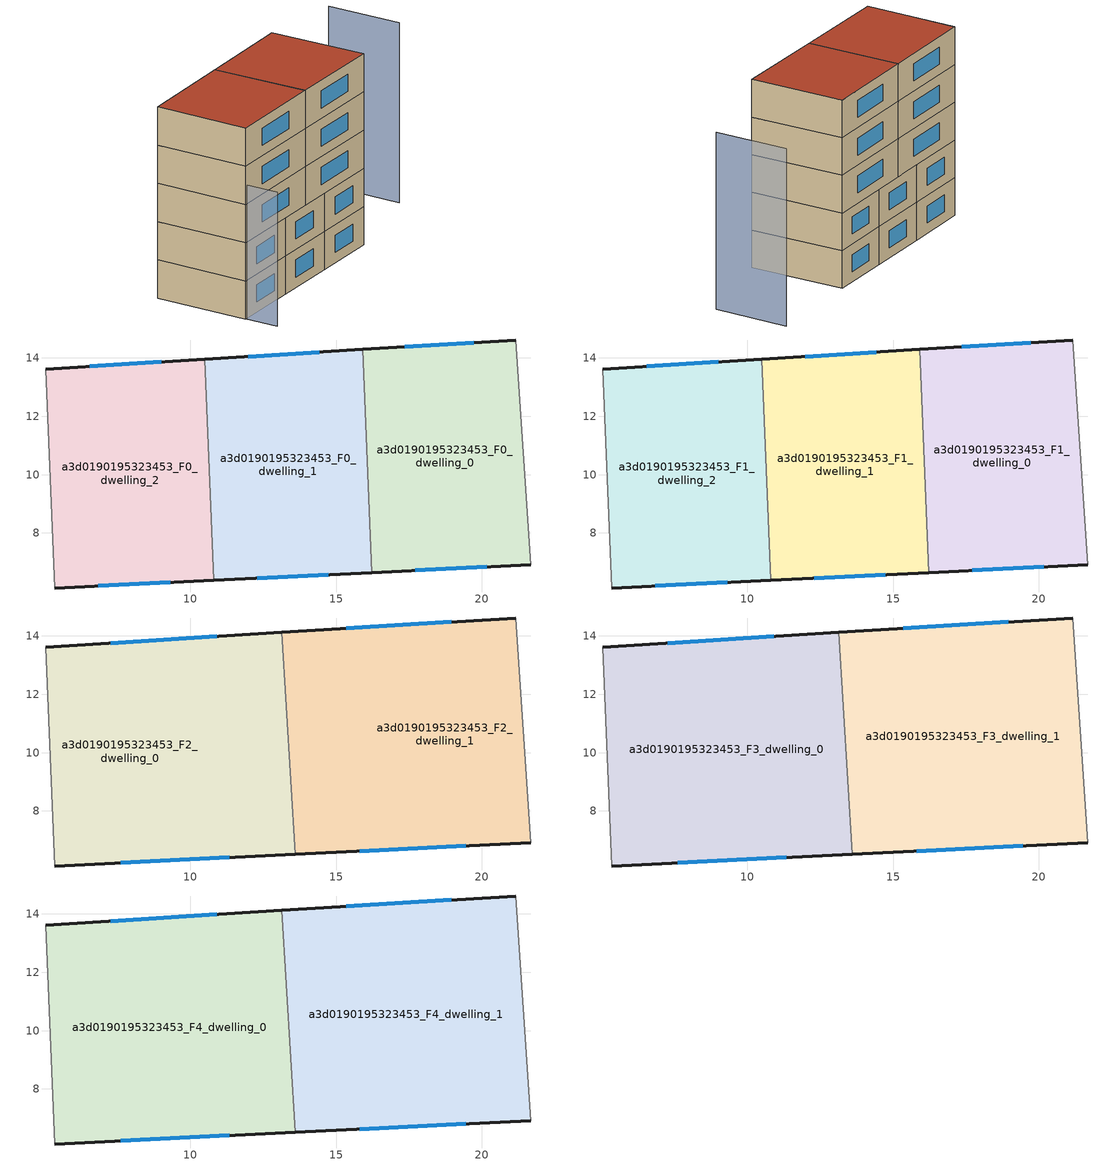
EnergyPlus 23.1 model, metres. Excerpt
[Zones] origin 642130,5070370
a3d0190195323453_F0_dwelling_0
 floor ground (EU_floor_Construction): 21.17,14.62 21.66,6.91 16.21,6.64 15.91,14.29 z0
 wall outside (EU_wall_Construction): 16.21,6.64 21.66,6.91 / 21.17,14.62 15.91,14.29 z0:3
 wall adiabatic (EU_wall_Construction): 21.66,6.91 21.17,14.62 z0:3
 wall to a3d0190195323453_F0_dwelling_1 (EU_wall_Construction): 15.91,14.29 16.21,6.64 z0:3
 window (EU_Window_Construction): 17.71,6.72 20.16,6.84 / 19.72,14.53 17.35,14.38 z0.83:2.17
a3d0190195323453_F0_dwelling_1
 floor ground (EU_floor_Construction): 15.91,14.29 16.21,6.64 10.81,6.38 10.5,13.96 z0
 wall outside (EU_wall_Construction): 10.81,6.38 16.21,6.64 / 15.91,14.29 10.5,13.96 z0:3
 wall to a3d0190195323453_F0_dwelling_2 (EU_wall_Construction): 10.5,13.96 10.81,6.38 z0:3
 window (EU_Window_Construction): 12.3,6.45 14.73,6.57 / 14.42,14.2 11.99,14.05 z0.83:2.17
a3d0190195323453_F0_dwelling_2
 floor ground (EU_floor_Construction): 10.5,13.96 10.81,6.38 5.35,6.11 5.05,13.62 z0
 wall outside (EU_wall_Construction): 5.35,6.11 10.81,6.38 / 10.5,13.96 5.05,13.62 z0:3
 wall adiabatic (EU_wall_Construction): 5.05,13.62 5.35,6.11 z0:3
 window (EU_Window_Construction): 6.85,6.19 9.31,6.31 / 9,13.86 6.55,13.71 z0.83:2.17
a3d0190195323453_F1_dwelling_0
 floor to a3d0190195323453_F0_dwelling_0 (EU_floor_Construction): 21.17,14.62 21.66,6.91 16.21,6.64 15.91,14.29 z3
 wall outside (EU_wall_Construction): 16.21,6.64 21.66,6.91 / 21.17,14.62 15.91,14.29 z3:6
 wall adiabatic (EU_wall_Construction): 21.66,6.91 21.17,14.62 z3:6
 wall to a3d0190195323453_F1_dwelling_1 (EU_wall_Construction): 15.91,14.29 16.21,6.64 z3:6
 window (EU_Window_Construction): 17.71,6.72 20.16,6.84 / 19.72,14.53 17.35,14.38 z3.83:5.17
a3d0190195323453_F1_dwelling_1
 floor to a3d0190195323453_F0_dwelling_1 (EU_floor_Construction): 15.91,14.29 16.21,6.64 10.81,6.38 10.5,13.96 z3
 wall outside (EU_wall_Construction): 10.81,6.38 16.21,6.64 / 15.91,14.29 10.5,13.96 z3:6
 wall to a3d0190195323453_F1_dwelling_2 (EU_wall_Construction): 10.5,13.96 10.81,6.38 z3:6
 window (EU_Window_Construction): 12.3,6.45 14.73,6.57 / 14.42,14.2 11.99,14.05 z3.83:5.17
a3d0190195323453_F1_dwelling_2
 floor to a3d0190195323453_F0_dwelling_2 (EU_floor_Construction): 10.5,13.96 10.81,6.38 5.35,6.11 5.05,13.62 z3
 wall outside (EU_wall_Construction): 5.35,6.11 10.81,6.38 / 10.5,13.96 5.05,13.62 z3:6
 wall adiabatic (EU_wall_Construction): 5.05,13.62 5.35,6.11 z3:6
 window (EU_Window_Construction): 6.85,6.19 9.31,6.31 / 9,13.86 6.55,13.71 z3.83:5.17
a3d0190195323453_F2_dwelling_0
 floor to a3d0190195323453_F1_dwelling_1 (EU_floor_Construction): 13.13,14.12 13.6,6.52 10.81,6.38 10.5,13.96 z6
 floor to a3d0190195323453_F1_dwelling_2 (EU_floor_Construction): 10.5,13.96 10.81,6.38 5.35,6.11 5.05,13.62 z6
 wall outside (EU_wall_Construction): 5.35,6.11 13.6,6.52 / 13.13,14.12 5.05,13.62 z6:9
 wall adiabatic (EU_wall_Construction): 5.05,13.62 5.35,6.11 z6:9
 wall to a3d0190195323453_F2_dwelling_1 (EU_wall_Construction): 13.6,6.52 13.13,14.12 z6:9
 window (EU_Window_Construction): 7.62,6.22 11.33,6.41 / 10.91,13.98 7.28,13.76 z6.83:8.17
a3d0190195323453_F2_dwelling_1
 floor to a3d0190195323453_F1_dwelling_0 (EU_floor_Construction): 21.17,14.62 21.66,6.91 16.21,6.64 15.91,14.29 z6
 floor to a3d0190195323453_F1_dwelling_1 (EU_floor_Construction): 15.91,14.29 16.21,6.64 13.6,6.52 13.13,14.12 z6
 wall outside (EU_wall_Construction): 21.17,14.62 13.13,14.12 / 13.6,6.52 21.66,6.91 z6:9
 wall adiabatic (EU_wall_Construction): 21.66,6.91 21.17,14.62 z6:9
 window (EU_Window_Construction): 18.95,14.48 15.34,14.26 / 15.82,6.62 19.44,6.8 z6.83:8.17
a3d0190195323453_F3_dwelling_0
 floor to a3d0190195323453_F2_dwelling_0 (EU_floor_Construction): 13.13,14.12 13.6,6.52 5.35,6.11 5.05,13.62 z9
 wall outside (EU_wall_Construction): 5.35,6.11 13.6,6.52 / 13.13,14.12 5.05,13.62 z9:12
 wall adiabatic (EU_wall_Construction): 5.05,13.62 5.35,6.11 z9:12
 wall to a3d0190195323453_F3_dwelling_1 (EU_wall_Construction): 13.6,6.52 13.13,14.12 z9:12
 window (EU_Window_Construction): 7.62,6.22 11.33,6.41 / 10.91,13.98 7.28,13.76 z9.83:11.17
a3d0190195323453_F3_dwelling_1
 floor to a3d0190195323453_F2_dwelling_1 (EU_floor_Construction): 21.17,14.62 21.66,6.91 13.6,6.52 13.13,14.12 z9
 wall outside (EU_wall_Construction): 21.17,14.62 13.13,14.12 / 13.6,6.52 21.66,6.91 z9:12
 wall adiabatic (EU_wall_Construction): 21.66,6.91 21.17,14.62 z9:12
 window (EU_Window_Construction): 18.95,14.48 15.34,14.26 / 15.82,6.62 19.44,6.8 z9.83:11.17
a3d0190195323453_F4_dwelling_0
 floor to a3d0190195323453_F3_dwelling_0 (EU_floor_Construction): 13.13,14.12 13.6,6.52 5.35,6.11 5.05,13.62 z12
 wall outside (EU_wall_Construction): 5.35,6.11 13.6,6.52 / 13.13,14.12 5.05,13.62 z12:15
 wall adiabatic (EU_wall_Construction): 5.05,13.62 5.35,6.11 z12:15
 wall to a3d0190195323453_F4_dwelling_1 (EU_wall_Construction): 13.6,6.52 13.13,14.12 z12:15
 window (EU_Window_Construction): 7.62,6.22 11.33,6.41 / 10.91,13.98 7.28,13.76 z12.83:14.17
 roof outside (EU_roof_Construction): 13.6,6.52 13.13,14.12 5.05,13.62 5.35,6.11 z15
a3d0190195323453_F4_dwelling_1
 floor to a3d0190195323453_F3_dwelling_1 (EU_floor_Construction): 21.17,14.62 21.66,6.91 13.6,6.52 13.13,14.12 z12
 wall outside (EU_wall_Construction): 21.17,14.62 13.13,14.12 / 13.6,6.52 21.66,6.91 z12:15
 wall adiabatic (EU_wall_Construction): 21.66,6.91 21.17,14.62 z12:15
 window (EU_Window_Construction): 18.95,14.48 15.34,14.26 / 15.82,6.62 19.44,6.8 z12.83:14.17
 roof outside (EU_roof_Construction): 21.66,6.91 21.17,14.62 13.13,14.12 13.6,6.52 z15
shading: 5.05,13.62 5.62,3.52 z0:10.5; 29.66,9.24 29.36,15.24 z0:14.1
[Building]
EU S2 Campaign: North Axis=0; Terrain=City; Solar Distribution=FullExterior
[Site:Location]
Lyon-Bron: Latitude=45.75; Longitude=5; Time Zone=1; Elevation=198
[SizingPeriod:WeatherFileDays]
AnnualSizingPeriod: Begin Month=1; Begin Day of Month=1; End Month=12; End Day of Month=31; Day of Week for Start Day=Monday; Use Weather File Daylight Saving Period=No; Use Weather File Rain and Snow Indicators=No
[MATERIAL]
EU_InternalMass_Material: Roughness=MediumRough; Thickness=0.1; Conductivity=1; Density=1800; Specific Heat=900; Thermal Absorptance=0.9; Solar Absorptance=0.7; Visible Absorptance=0.7
[MATERIAL:NOMASS] Roughness=MediumRough; Thermal Absorptance=0.9; Solar Absorptance=0.7; Visible Absorptance=0.7
Name | Thermal Resistance
EU_wall_NoMass | 0.87146
EU_roof_NoMass | 0.842276
EU_floor_NoMass | 0.496999
[WINDOWMATERIAL:SIMPLEGLAZINGSYSTEM]
EU_Window_SimpleGlazing: UFactor=2.2525; Solar Heat Gain Coefficient=0.76; Visible Transmittance=0.76
[CONSTRUCTION]
EU_wall_Construction: EU_wall_NoMass
EU_roof_Construction: EU_roof_NoMass
EU_floor_Construction: EU_floor_NoMass
EU_Window_Construction: EU_Window_SimpleGlazing
EU_InternalMass_Construction: EU_InternalMass_Material
[ZONE] Type=1; Multiplier=1; Ceiling Height=autocalculate; Floor Area=autocalculate; Part of Total Floor Area=Yes
Name | Volume
a3d0190195323453_F0_dwelling_0; a3d0190195323453_F0_dwelling_2 | 123.664
a3d0190195323453_F1_dwelling_0; a3d0190195323453_F1_dwelling_2 | 123.665
a3d0190195323453_F2_dwelling_0 | 185.482
a3d0190195323453_F3_dwelling_0; a3d0190195323453_F4_dwelling_0 | 185.486
a3d0190195323453_F0_dwelling_1; a3d0190195323453_F1_dwelling_1 | 123.659
a3d0190195323453_F2_dwelling_1 | 185.503
a3d0190195323453_F3_dwelling_1; a3d0190195323453_F4_dwelling_1 | 185.511
[INTERNALMASS] Construction=EU_InternalMass_Construction
Name | Zone or ZoneList | Surface Area
a3d0190195323453_F0_dwelling_0_EU_InternalMass | a3d0190195323453_F0_dwelling_0 | 41.2214
a3d0190195323453_F0_dwelling_1_EU_InternalMass | a3d0190195323453_F0_dwelling_1 | 41.2199
a3d0190195323453_F0_dwelling_2_EU_InternalMass | a3d0190195323453_F0_dwelling_2 | 41.2213
a3d0190195323453_F1_dwelling_0_EU_InternalMass | a3d0190195323453_F1_dwelling_0 | 41.2214
a3d0190195323453_F1_dwelling_1_EU_InternalMass | a3d0190195323453_F1_dwelling_1 | 41.2199
a3d0190195323453_F1_dwelling_2_EU_InternalMass | a3d0190195323453_F1_dwelling_2 | 41.2213
a3d0190195323453_F2_dwelling_0_EU_InternalMass | a3d0190195323453_F2_dwelling_0 | 61.8286
a3d0190195323453_F2_dwelling_1_EU_InternalMass | a3d0190195323453_F2_dwelling_1 | 61.8368
a3d0190195323453_F3_dwelling_0_EU_InternalMass | a3d0190195323453_F3_dwelling_0 | 61.8286
a3d0190195323453_F3_dwelling_1_EU_InternalMass | a3d0190195323453_F3_dwelling_1 | 61.8368
a3d0190195323453_F4_dwelling_0_EU_InternalMass | a3d0190195323453_F4_dwelling_0 | 61.8286
a3d0190195323453_F4_dwelling_1_EU_InternalMass | a3d0190195323453_F4_dwelling_1 | 61.8368
[OTHEREQUIPMENT] Fuel Type=Electricity; Design Level Calculation Method=Watts/Area; Power per Zone Floor Area=1; Fraction Latent=0; Fraction Radiant=0; Fraction Lost=0; Carbon Dioxide Generation Rate=0; EndUse Subcategory=EU_Step8_InternalGains
Name | Zone or ZoneList or Space or SpaceList | Schedule
EU_Step8_InternalGain_a3d0190195323453_F0_dwelling_0_f000 | a3d0190195323453_F0_dwelling_0 | EU_Step8_GainSchedule_a3d0190195323453_F0_dwelling_0_f000
EU_Step8_InternalGain_a3d0190195323453_F0_dwelling_1_f000 | a3d0190195323453_F0_dwelling_1 | EU_Step8_GainSchedule_a3d0190195323453_F0_dwelling_1_f000
EU_Step8_InternalGain_a3d0190195323453_F0_dwelling_2_f000 | a3d0190195323453_F0_dwelling_2 | EU_Step8_GainSchedule_a3d0190195323453_F0_dwelling_2_f000
EU_Step8_InternalGain_a3d0190195323453_F1_dwelling_0_f000 | a3d0190195323453_F1_dwelling_0 | EU_Step8_GainSchedule_a3d0190195323453_F1_dwelling_0_f000
EU_Step8_InternalGain_a3d0190195323453_F1_dwelling_1_f000 | a3d0190195323453_F1_dwelling_1 | EU_Step8_GainSchedule_a3d0190195323453_F1_dwelling_1_f000
EU_Step8_InternalGain_a3d0190195323453_F1_dwelling_2_f000 | a3d0190195323453_F1_dwelling_2 | EU_Step8_GainSchedule_a3d0190195323453_F1_dwelling_2_f000
EU_Step8_InternalGain_a3d0190195323453_F2_dwelling_0_f000 | a3d0190195323453_F2_dwelling_0 | EU_Step8_GainSchedule_a3d0190195323453_F2_dwelling_0_f000
EU_Step8_InternalGain_a3d0190195323453_F2_dwelling_1_f000 | a3d0190195323453_F2_dwelling_1 | EU_Step8_GainSchedule_a3d0190195323453_F2_dwelling_1_f000
EU_Step8_InternalGain_a3d0190195323453_F3_dwelling_0_f000 | a3d0190195323453_F3_dwelling_0 | EU_Step8_GainSchedule_a3d0190195323453_F3_dwelling_0_f000
EU_Step8_InternalGain_a3d0190195323453_F3_dwelling_1_f000 | a3d0190195323453_F3_dwelling_1 | EU_Step8_GainSchedule_a3d0190195323453_F3_dwelling_1_f000
EU_Step8_InternalGain_a3d0190195323453_F4_dwelling_0_f000 | a3d0190195323453_F4_dwelling_0 | EU_Step8_GainSchedule_a3d0190195323453_F4_dwelling_0_f000
EU_Step8_InternalGain_a3d0190195323453_F4_dwelling_1_f000 | a3d0190195323453_F4_dwelling_1 | EU_Step8_GainSchedule_a3d0190195323453_F4_dwelling_1_f000
[ZONEVENTILATION:DESIGNFLOWRATE] Schedule=EU_AlwaysOn; Design Flow Rate Calculation Method=AirChanges/Hour; Air Changes per Hour=0.425; Ventilation Type=Natural; Fan Pressure Rise=0; Fan Total Efficiency=1; Constant Term Coefficient=1; Temperature Term Coefficient=0; Velocity Term Coefficient=0; Velocity Squared Term Coefficient=0; Minimum Indoor Temperature=-100; Maximum Indoor Temperature=100; Delta Temperature=-100; Minimum Outdoor Temperature=-100; Maximum Outdoor Temperature=100; Maximum Wind Speed=40
Name | Zone or ZoneList or Space or SpaceList
EU_ConstantAir_a3d0190195323453_F0_dwelling_0 | a3d0190195323453_F0_dwelling_0
EU_ConstantAir_a3d0190195323453_F0_dwelling_1 | a3d0190195323453_F0_dwelling_1
EU_ConstantAir_a3d0190195323453_F0_dwelling_2 | a3d0190195323453_F0_dwelling_2
EU_ConstantAir_a3d0190195323453_F1_dwelling_0 | a3d0190195323453_F1_dwelling_0
EU_ConstantAir_a3d0190195323453_F1_dwelling_1 | a3d0190195323453_F1_dwelling_1
EU_ConstantAir_a3d0190195323453_F1_dwelling_2 | a3d0190195323453_F1_dwelling_2
EU_ConstantAir_a3d0190195323453_F2_dwelling_0 | a3d0190195323453_F2_dwelling_0
EU_ConstantAir_a3d0190195323453_F2_dwelling_1 | a3d0190195323453_F2_dwelling_1
EU_ConstantAir_a3d0190195323453_F3_dwelling_0 | a3d0190195323453_F3_dwelling_0
EU_ConstantAir_a3d0190195323453_F3_dwelling_1 | a3d0190195323453_F3_dwelling_1
EU_ConstantAir_a3d0190195323453_F4_dwelling_0 | a3d0190195323453_F4_dwelling_0
EU_ConstantAir_a3d0190195323453_F4_dwelling_1 | a3d0190195323453_F4_dwelling_1
[HVACTEMPLATE:THERMOSTAT] Constant Heating Setpoint=20; Constant Cooling Setpoint=50
EU_HeatOnly_a3d0190195323453_F0_dwelling_0; EU_HeatOnly_a3d0190195323453_F0_dwelling_1; EU_HeatOnly_a3d0190195323453_F0_dwelling_2; EU_HeatOnly_a3d0190195323453_F1_dwelling_0; EU_HeatOnly_a3d0190195323453_F1_dwelling_1; EU_HeatOnly_a3d0190195323453_F1_dwelling_2; EU_HeatOnly_a3d0190195323453_F2_dwelling_0; EU_HeatOnly_a3d0190195323453_F2_dwelling_1; EU_HeatOnly_a3d0190195323453_F3_dwelling_0; EU_HeatOnly_a3d0190195323453_F3_dwelling_1; EU_HeatOnly_a3d0190195323453_F4_dwelling_0; EU_HeatOnly_a3d0190195323453_F4_dwelling_1
[HVACTEMPLATE:ZONE:IDEALLOADSAIRSYSTEM] System Availability Schedule=EU_AlwaysOn; Maximum Heating Supply Air Temperature=50; Minimum Cooling Supply Air Temperature=13; Maximum Heating Supply Air Humidity Ratio=0.0156; Minimum Cooling Supply Air Humidity Ratio=0.0077; Heating Limit=NoLimit; Cooling Limit=NoLimit; Heating Availability Schedule=EU_AlwaysOn; Cooling Availability Schedule=EU_CoolingOff; Dehumidification Control Type=ConstantSensibleHeatRatio; Cooling Sensible Heat Ratio=0.7; Dehumidification Setpoint=60; Humidification Control Type=None; Humidification Setpoint=30; Outdoor Air Method=None; Outdoor Air Flow Rate per Person=0.00944; Outdoor Air Flow Rate per Zone Floor Area=0; Outdoor Air Flow Rate per Zone=0; Demand Controlled Ventilation Type=None; Outdoor Air Economizer Type=NoEconomizer; Heat Recovery Type=None; Sensible Heat Recovery Effectiveness=0.7; Latent Heat Recovery Effectiveness=0.65
Name | Template Thermostat
a3d0190195323453_F0_dwelling_0 | EU_HeatOnly_a3d0190195323453_F0_dwelling_0
a3d0190195323453_F0_dwelling_1 | EU_HeatOnly_a3d0190195323453_F0_dwelling_1
a3d0190195323453_F0_dwelling_2 | EU_HeatOnly_a3d0190195323453_F0_dwelling_2
a3d0190195323453_F1_dwelling_0 | EU_HeatOnly_a3d0190195323453_F1_dwelling_0
a3d0190195323453_F1_dwelling_1 | EU_HeatOnly_a3d0190195323453_F1_dwelling_1
a3d0190195323453_F1_dwelling_2 | EU_HeatOnly_a3d0190195323453_F1_dwelling_2
a3d0190195323453_F2_dwelling_0 | EU_HeatOnly_a3d0190195323453_F2_dwelling_0
a3d0190195323453_F2_dwelling_1 | EU_HeatOnly_a3d0190195323453_F2_dwelling_1
a3d0190195323453_F3_dwelling_0 | EU_HeatOnly_a3d0190195323453_F3_dwelling_0
a3d0190195323453_F3_dwelling_1 | EU_HeatOnly_a3d0190195323453_F3_dwelling_1
a3d0190195323453_F4_dwelling_0 | EU_HeatOnly_a3d0190195323453_F4_dwelling_0
a3d0190195323453_F4_dwelling_1 | EU_HeatOnly_a3d0190195323453_F4_dwelling_1
[SIZING:ZONE] Zone Cooling Design Supply Air Temperature Input Method=SupplyAirTemperature; Zone Cooling Design Supply Air Temperature=13; Zone Heating Design Supply Air Temperature Input Method=SupplyAirTemperature; Zone Heating Design Supply Air Temperature=50; Zone Cooling Design Supply Air Humidity Ratio=0.008; Zone Heating Design Supply Air Humidity Ratio=0.008; Cooling Design Air Flow Method=DesignDay; Cooling Design Air Flow Rate=0; Cooling Minimum Air Flow per Zone Floor Area=0.000762; Cooling Minimum Air Flow=0; Cooling Minimum Air Flow Fraction=0.2; Heating Design Air Flow Method=DesignDay; Heating Design Air Flow Rate=0; Heating Maximum Air Flow per Zone Floor Area=0.002032; Heating Maximum Air Flow=0.141576; Heating Maximum Air Flow Fraction=0.3; Account for Dedicated Outdoor Air System=No; Dedicated Outdoor Air System Control Strategy=NeutralSupplyAir; Dedicated Outdoor Air Low Setpoint Temperature for Design=autosize; Dedicated Outdoor Air High Setpoint Temperature for Design=autosize; Zone Load Sizing Method=Sensible Load Only No Latent Load; Zone Latent Cooling Design Supply Air Humidity Ratio Input Method=HumidityRatioDifference; Zone Cooling Design Supply Air Humidity Ratio Difference=0.005; Zone Latent Heating Design Supply Air Humidity Ratio Input Method=HumidityRatioDifference; Zone Humidification Design Supply Air Humidity Ratio Difference=0.005
a3d0190195323453_F0_dwelling_0; a3d0190195323453_F0_dwelling_1; a3d0190195323453_F0_dwelling_2; a3d0190195323453_F1_dwelling_0; a3d0190195323453_F1_dwelling_1; a3d0190195323453_F1_dwelling_2; a3d0190195323453_F2_dwelling_0; a3d0190195323453_F2_dwelling_1; a3d0190195323453_F3_dwelling_0; a3d0190195323453_F3_dwelling_1; a3d0190195323453_F4_dwelling_0; a3d0190195323453_F4_dwelling_1
[SCHEDULE:CONSTANT]
Name | Hourly Value
EU_AlwaysOn | 1
EU_CoolingOff | 0
[SCHEDULE:FILE] Column Number=1; Rows to Skip at Top=0; Number of Hours of Data=8760; Column Separator=Comma; Interpolate to Timestep=No; Minutes per Item=60; Adjust Schedule for Daylight Savings=Yes
Name | File
EU_Step8_GainSchedule_a3d0190195323453_F0_dwelling_0_f000 | ../../schedules/a3d0190195323453/a3d0190195323453_F0_dwelling_0_f000_gain.csv
EU_Step8_GainSchedule_a3d0190195323453_F0_dwelling_1_f000 | ../../schedules/a3d0190195323453/a3d0190195323453_F0_dwelling_1_f000_gain.csv
EU_Step8_GainSchedule_a3d0190195323453_F0_dwelling_2_f000 | ../../schedules/a3d0190195323453/a3d0190195323453_F0_dwelling_2_f000_gain.csv
EU_Step8_GainSchedule_a3d0190195323453_F1_dwelling_0_f000 | ../../schedules/a3d0190195323453/a3d0190195323453_F1_dwelling_0_f000_gain.csv
EU_Step8_GainSchedule_a3d0190195323453_F1_dwelling_1_f000 | ../../schedules/a3d0190195323453/a3d0190195323453_F1_dwelling_1_f000_gain.csv
EU_Step8_GainSchedule_a3d0190195323453_F1_dwelling_2_f000 | ../../schedules/a3d0190195323453/a3d0190195323453_F1_dwelling_2_f000_gain.csv
EU_Step8_GainSchedule_a3d0190195323453_F2_dwelling_0_f000 | ../../schedules/a3d0190195323453/a3d0190195323453_F2_dwelling_0_f000_gain.csv
EU_Step8_GainSchedule_a3d0190195323453_F2_dwelling_1_f000 | ../../schedules/a3d0190195323453/a3d0190195323453_F2_dwelling_1_f000_gain.csv
EU_Step8_GainSchedule_a3d0190195323453_F3_dwelling_0_f000 | ../../schedules/a3d0190195323453/a3d0190195323453_F3_dwelling_0_f000_gain.csv
EU_Step8_GainSchedule_a3d0190195323453_F3_dwelling_1_f000 | ../../schedules/a3d0190195323453/a3d0190195323453_F3_dwelling_1_f000_gain.csv
EU_Step8_GainSchedule_a3d0190195323453_F4_dwelling_0_f000 | ../../schedules/a3d0190195323453/a3d0190195323453_F4_dwelling_0_f000_gain.csv
EU_Step8_GainSchedule_a3d0190195323453_F4_dwelling_1_f000 | ../../schedules/a3d0190195323453/a3d0190195323453_F4_dwelling_1_f000_gain.csv
